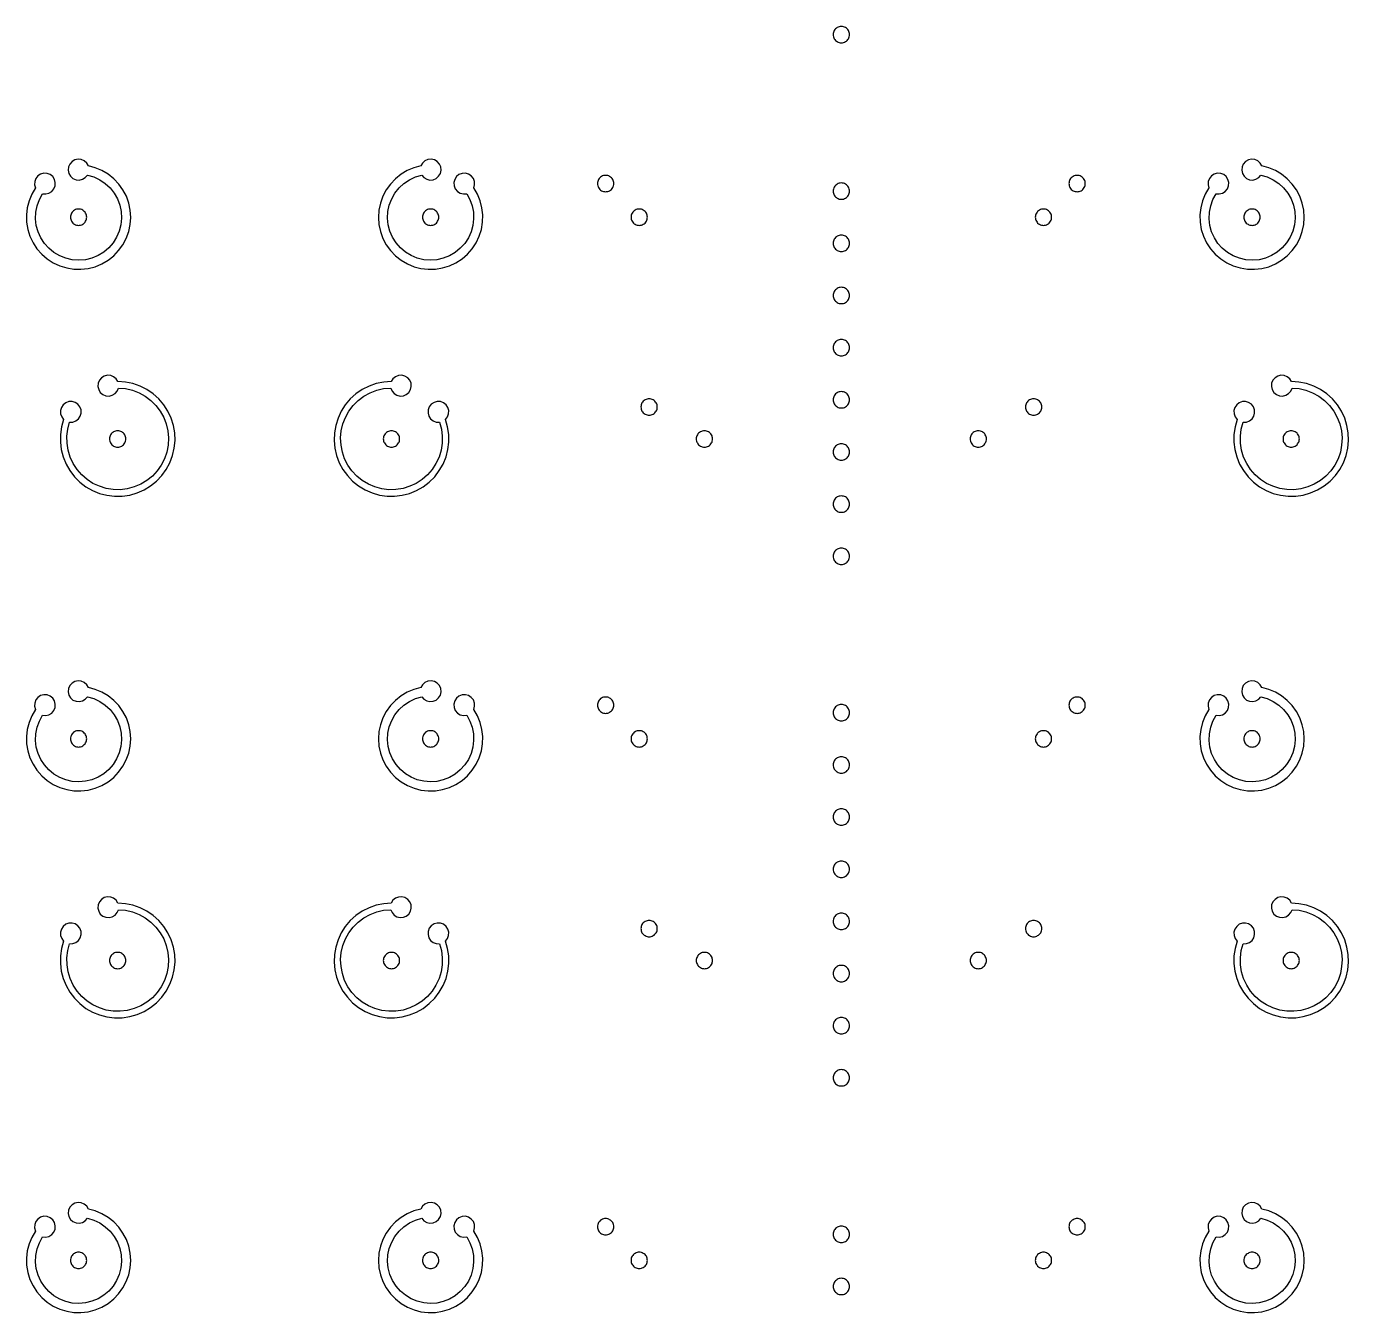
# Model space of a CAD drawing. Extents: x -100 to 100, y -100 to 100.
# Drawn here: x 41.02 to 53.16, y -25.39 to -13.58 of the extents above; entities that cross this region are included whole.
import ezdxf

# ---------------------------------------------------------------- set-up
doc = ezdxf.new("R2010")
doc.units = 0
doc.layers.add('L6', color=7, linetype='continuous')

# ---------------------------------------------------------------- blocks, each defined once
blk = doc.blocks.new('LDI_XFL94-0512-011_L6_B1')
at = {"layer": 'L6'}
for points in [[(41.166, -53.437), (41.196, -53.439), (41.225, -53.432), (41.251, -53.416), (41.27, -53.393), (41.281, -53.365), (41.283, -53.335), (41.276, -53.305), (41.26, -53.28), (41.236, -53.261), (41.208, -53.25), (41.178, -53.248), (41.149, -53.256), (41.124, -53.273), (41.105, -53.296), (41.094, -53.324), (41.093, -53.354), (41.101, -53.383), (41.067, -53.441), (41.042, -53.502), (41.026, -53.566), (41.018, -53.632), (41.02, -53.698), (41.031, -53.764), (41.051, -53.827), (41.079, -53.887), (41.115, -53.942), (41.159, -53.992), (41.209, -54.035), (41.264, -54.072), (41.324, -54.1), (41.388, -54.119), (41.453, -54.13), (41.519, -54.131), (41.585, -54.124), (41.649, -54.107), (41.71, -54.082), (41.768, -54.048), (41.82, -54.007), (41.865, -53.959), (41.904, -53.905), (41.935, -53.847), (41.958, -53.784), (41.971, -53.72), (41.976, -53.654), (41.972, -53.587), (41.958, -53.523), (41.936, -53.46), (41.905, -53.402), (41.866, -53.348), (41.821, -53.3), (41.769, -53.258), (41.712, -53.225), (41.651, -53.199), (41.587, -53.182), (41.572, -53.156), (41.55, -53.136), (41.522, -53.123), (41.492, -53.12), (41.463, -53.126), (41.437, -53.141), (41.416, -53.164), (41.404, -53.191), (41.401, -53.221), (41.408, -53.251), (41.423, -53.277), (41.446, -53.297), (41.474, -53.308), (41.504, -53.311), (41.533, -53.304), (41.559, -53.289), (41.578, -53.266), (41.637, -53.283), (41.692, -53.309), (41.742, -53.343), (41.787, -53.384), (41.825, -53.432), (41.855, -53.485), (41.876, -53.542), (41.889, -53.601), (41.892, -53.662), (41.886, -53.722), (41.871, -53.781), (41.847, -53.837), (41.814, -53.888), (41.774, -53.934), (41.728, -53.973), (41.676, -54.005), (41.62, -54.028), (41.561, -54.043), (41.5, -54.048), (41.439, -54.044), (41.38, -54.03), (41.324, -54.008), (41.271, -53.977), (41.224, -53.938), (41.183, -53.893), (41.15, -53.842), (41.125, -53.787), (41.109, -53.728), (41.102, -53.668), (41.104, -53.607), (41.116, -53.547), (41.137, -53.49), (41.166, -53.437)], [(44.649, -53.266), (44.669, -53.289), (44.695, -53.304), (44.724, -53.311), (44.754, -53.308), (44.782, -53.297), (44.804, -53.277), (44.82, -53.251), (44.826, -53.221), (44.823, -53.191), (44.811, -53.164), (44.791, -53.141), (44.765, -53.126), (44.735, -53.12), (44.705, -53.123), (44.678, -53.136), (44.656, -53.156), (44.641, -53.182), (44.577, -53.199), (44.516, -53.225), (44.459, -53.258), (44.407, -53.3), (44.361, -53.348), (44.323, -53.402), (44.292, -53.46), (44.27, -53.523), (44.256, -53.587), (44.251, -53.654), (44.256, -53.72), (44.27, -53.784), (44.293, -53.847), (44.323, -53.905), (44.362, -53.959), (44.408, -54.007), (44.46, -54.048), (44.517, -54.082), (44.578, -54.107), (44.642, -54.124), (44.708, -54.131), (44.774, -54.13), (44.84, -54.119), (44.903, -54.1), (44.963, -54.072), (45.019, -54.035), (45.069, -53.992), (45.112, -53.942), (45.149, -53.887), (45.177, -53.827), (45.197, -53.764), (45.207, -53.698), (45.209, -53.632), (45.202, -53.566), (45.185, -53.502), (45.16, -53.441), (45.127, -53.383), (45.135, -53.354), (45.133, -53.324), (45.123, -53.296), (45.104, -53.273), (45.079, -53.256), (45.05, -53.248), (45.019, -53.25), (44.991, -53.261), (44.968, -53.28), (44.952, -53.305), (44.944, -53.335), (44.946, -53.365), (44.957, -53.393), (44.977, -53.416), (45.002, -53.432), (45.032, -53.439), (45.062, -53.437), (45.091, -53.49), (45.111, -53.547), (45.123, -53.607), (45.125, -53.668), (45.118, -53.728), (45.102, -53.787), (45.077, -53.842), (45.044, -53.893), (45.003, -53.938), (44.956, -53.977), (44.904, -54.008), (44.847, -54.03), (44.788, -54.044), (44.728, -54.048), (44.667, -54.043), (44.608, -54.028), (44.552, -54.005), (44.5, -53.973), (44.453, -53.934), (44.413, -53.888), (44.381, -53.837), (44.357, -53.781), (44.342, -53.722), (44.335, -53.662), (44.339, -53.601), (44.351, -53.542), (44.373, -53.485), (44.403, -53.432), (44.441, -53.384), (44.485, -53.343), (44.536, -53.309), (44.591, -53.283), (44.649, -53.266)], [(51.944, -53.437), (51.974, -53.439), (52.004, -53.432), (52.029, -53.416), (52.049, -53.393), (52.06, -53.365), (52.062, -53.335), (52.054, -53.305), (52.038, -53.28), (52.015, -53.261), (51.987, -53.25), (51.956, -53.248), (51.927, -53.256), (51.902, -53.273), (51.883, -53.296), (51.873, -53.324), (51.871, -53.354), (51.879, -53.383), (51.846, -53.441), (51.821, -53.502), (51.804, -53.566), (51.797, -53.632), (51.799, -53.698), (51.809, -53.764), (51.829, -53.827), (51.857, -53.887), (51.894, -53.942), (51.937, -53.992), (51.987, -54.035), (52.043, -54.072), (52.103, -54.1), (52.166, -54.119), (52.232, -54.13), (52.298, -54.131), (52.364, -54.124), (52.428, -54.107), (52.489, -54.082), (52.546, -54.048), (52.598, -54.007), (52.644, -53.959), (52.683, -53.905), (52.713, -53.847), (52.736, -53.784), (52.75, -53.72), (52.754, -53.654), (52.75, -53.587), (52.736, -53.523), (52.714, -53.46), (52.683, -53.402), (52.645, -53.348), (52.599, -53.3), (52.547, -53.258), (52.49, -53.225), (52.429, -53.199), (52.365, -53.182), (52.35, -53.156), (52.328, -53.136), (52.301, -53.123), (52.271, -53.12), (52.241, -53.126), (52.215, -53.141), (52.195, -53.164), (52.183, -53.191), (52.18, -53.221), (52.186, -53.251), (52.202, -53.277), (52.224, -53.297), (52.252, -53.308), (52.282, -53.311), (52.311, -53.304), (52.337, -53.289), (52.357, -53.266), (52.415, -53.283), (52.47, -53.309), (52.521, -53.343), (52.565, -53.384), (52.603, -53.432), (52.633, -53.485), (52.655, -53.542), (52.667, -53.601), (52.671, -53.662), (52.664, -53.722), (52.649, -53.781), (52.625, -53.837), (52.593, -53.888), (52.553, -53.934), (52.506, -53.973), (52.454, -54.005), (52.398, -54.028), (52.339, -54.043), (52.278, -54.048), (52.218, -54.044), (52.159, -54.03), (52.102, -54.008), (52.05, -53.977), (52.002, -53.938), (51.962, -53.893), (51.929, -53.842), (51.904, -53.787), (51.888, -53.728), (51.881, -53.668), (51.883, -53.607), (51.895, -53.547), (51.915, -53.49), (51.944, -53.437)], [(46.338, -53.269), (46.328, -53.269), (46.318, -53.271), (46.309, -53.274), (46.3, -53.279), (46.292, -53.284), (46.285, -53.291), (46.278, -53.298), (46.273, -53.306), (46.268, -53.315), (46.265, -53.324), (46.263, -53.334), (46.263, -53.344), (46.263, -53.353), (46.265, -53.363), (46.268, -53.372), (46.273, -53.381), (46.278, -53.389), (46.285, -53.397), (46.292, -53.403), (46.3, -53.409), (46.309, -53.413), (46.318, -53.416), (46.328, -53.418), (46.338, -53.419), (46.347, -53.418), (46.357, -53.416), (46.366, -53.413), (46.375, -53.409), (46.383, -53.403), (46.391, -53.397), (46.397, -53.389), (46.403, -53.381), (46.407, -53.372), (46.41, -53.363), (46.412, -53.353), (46.413, -53.344), (46.412, -53.334), (46.41, -53.324), (46.407, -53.315), (46.403, -53.306), (46.397, -53.298), (46.391, -53.291), (46.383, -53.284), (46.375, -53.279), (46.366, -53.274), (46.357, -53.271), (46.347, -53.269), (46.338, -53.269)], [(50.668, -53.269), (50.659, -53.269), (50.649, -53.271), (50.64, -53.274), (50.631, -53.279), (50.623, -53.284), (50.615, -53.291), (50.609, -53.298), (50.603, -53.306), (50.599, -53.315), (50.596, -53.324), (50.594, -53.334), (50.593, -53.344), (50.594, -53.353), (50.596, -53.363), (50.599, -53.372), (50.603, -53.381), (50.609, -53.389), (50.615, -53.397), (50.623, -53.403), (50.631, -53.409), (50.64, -53.413), (50.649, -53.416), (50.659, -53.418), (50.668, -53.419), (50.678, -53.418), (50.688, -53.416), (50.697, -53.413), (50.706, -53.409), (50.714, -53.403), (50.721, -53.397), (50.728, -53.389), (50.733, -53.381), (50.738, -53.372), (50.741, -53.363), (50.743, -53.353), (50.743, -53.344), (50.743, -53.334), (50.741, -53.324), (50.738, -53.315), (50.733, -53.306), (50.728, -53.298), (50.721, -53.291), (50.714, -53.284), (50.706, -53.279), (50.697, -53.274), (50.688, -53.271), (50.678, -53.269), (50.668, -53.269)], [(48.503, -53.338), (48.493, -53.339), (48.484, -53.341), (48.474, -53.344), (48.465, -53.348), (48.457, -53.354), (48.45, -53.36), (48.443, -53.368), (48.438, -53.376), (48.434, -53.384), (48.431, -53.394), (48.429, -53.403), (48.428, -53.413), (48.429, -53.423), (48.431, -53.433), (48.434, -53.442), (48.438, -53.451), (48.443, -53.459), (48.45, -53.466), (48.457, -53.473), (48.465, -53.478), (48.474, -53.482), (48.484, -53.486), (48.493, -53.488), (48.503, -53.488), (48.513, -53.488), (48.522, -53.486), (48.532, -53.482), (48.54, -53.478), (48.549, -53.473), (48.556, -53.466), (48.562, -53.459), (48.568, -53.451), (48.572, -53.442), (48.575, -53.433), (48.577, -53.423), (48.578, -53.413), (48.577, -53.403), (48.575, -53.394), (48.572, -53.384), (48.568, -53.376), (48.562, -53.368), (48.556, -53.36), (48.549, -53.354), (48.54, -53.348), (48.532, -53.344), (48.522, -53.341), (48.513, -53.339), (48.503, -53.338)], [(41.497, -53.578), (41.487, -53.578), (41.478, -53.58), (41.468, -53.583), (41.46, -53.588), (41.451, -53.593), (41.444, -53.6), (41.438, -53.607), (41.432, -53.615), (41.428, -53.624), (41.425, -53.633), (41.423, -53.643), (41.422, -53.653), (41.423, -53.662), (41.425, -53.672), (41.428, -53.681), (41.432, -53.69), (41.438, -53.698), (41.444, -53.706), (41.451, -53.712), (41.46, -53.718), (41.468, -53.722), (41.478, -53.725), (41.487, -53.727), (41.497, -53.728), (41.507, -53.727), (41.516, -53.725), (41.526, -53.722), (41.535, -53.718), (41.543, -53.712), (41.55, -53.706), (41.557, -53.698), (41.562, -53.69), (41.566, -53.681), (41.569, -53.672), (41.571, -53.662), (41.572, -53.653), (41.571, -53.643), (41.569, -53.633), (41.566, -53.624), (41.562, -53.615), (41.557, -53.607), (41.55, -53.6), (41.543, -53.593), (41.535, -53.588), (41.526, -53.583), (41.516, -53.58), (41.507, -53.578), (41.497, -53.578)], [(44.731, -53.578), (44.721, -53.578), (44.711, -53.58), (44.702, -53.583), (44.693, -53.588), (44.685, -53.593), (44.678, -53.6), (44.671, -53.607), (44.666, -53.615), (44.661, -53.624), (44.658, -53.633), (44.656, -53.643), (44.656, -53.653), (44.656, -53.662), (44.658, -53.672), (44.661, -53.681), (44.666, -53.69), (44.671, -53.698), (44.678, -53.706), (44.685, -53.712), (44.693, -53.718), (44.702, -53.722), (44.711, -53.725), (44.721, -53.727), (44.731, -53.728), (44.74, -53.727), (44.75, -53.725), (44.759, -53.722), (44.768, -53.718), (44.776, -53.712), (44.784, -53.706), (44.79, -53.698), (44.795, -53.69), (44.8, -53.681), (44.803, -53.672), (44.805, -53.662), (44.806, -53.653), (44.805, -53.643), (44.803, -53.633), (44.8, -53.624), (44.795, -53.615), (44.79, -53.607), (44.784, -53.6), (44.776, -53.593), (44.768, -53.588), (44.759, -53.583), (44.75, -53.58), (44.74, -53.578), (44.731, -53.578)], [(46.647, -53.578), (46.637, -53.578), (46.627, -53.58), (46.618, -53.583), (46.609, -53.588), (46.601, -53.593), (46.594, -53.6), (46.587, -53.607), (46.582, -53.615), (46.577, -53.624), (46.574, -53.633), (46.572, -53.643), (46.572, -53.653), (46.572, -53.662), (46.574, -53.672), (46.577, -53.681), (46.582, -53.69), (46.587, -53.698), (46.594, -53.706), (46.601, -53.712), (46.609, -53.718), (46.618, -53.722), (46.627, -53.725), (46.637, -53.727), (46.647, -53.728), (46.656, -53.727), (46.666, -53.725), (46.675, -53.722), (46.684, -53.718), (46.692, -53.712), (46.7, -53.706), (46.706, -53.698), (46.712, -53.69), (46.716, -53.681), (46.719, -53.672), (46.721, -53.662), (46.722, -53.653), (46.721, -53.643), (46.719, -53.633), (46.716, -53.624), (46.712, -53.615), (46.706, -53.607), (46.7, -53.6), (46.692, -53.593), (46.684, -53.588), (46.675, -53.583), (46.666, -53.58), (46.656, -53.578), (46.647, -53.578)], [(50.359, -53.578), (50.349, -53.578), (50.34, -53.58), (50.331, -53.583), (50.322, -53.588), (50.314, -53.593), (50.306, -53.6), (50.3, -53.607), (50.294, -53.615), (50.29, -53.624), (50.287, -53.633), (50.285, -53.643), (50.284, -53.653), (50.285, -53.662), (50.287, -53.672), (50.29, -53.681), (50.294, -53.69), (50.3, -53.698), (50.306, -53.706), (50.314, -53.712), (50.322, -53.718), (50.331, -53.722), (50.34, -53.725), (50.349, -53.727), (50.359, -53.728), (50.369, -53.727), (50.379, -53.725), (50.388, -53.722), (50.397, -53.718), (50.405, -53.712), (50.412, -53.706), (50.419, -53.698), (50.424, -53.69), (50.429, -53.681), (50.432, -53.672), (50.434, -53.662), (50.434, -53.653), (50.434, -53.643), (50.432, -53.633), (50.429, -53.624), (50.424, -53.615), (50.419, -53.607), (50.412, -53.6), (50.405, -53.593), (50.397, -53.588), (50.388, -53.583), (50.379, -53.58), (50.369, -53.578), (50.359, -53.578)], [(52.275, -53.578), (52.266, -53.578), (52.256, -53.58), (52.247, -53.583), (52.238, -53.588), (52.23, -53.593), (52.222, -53.6), (52.216, -53.607), (52.21, -53.615), (52.206, -53.624), (52.203, -53.633), (52.201, -53.643), (52.2, -53.653), (52.201, -53.662), (52.203, -53.672), (52.206, -53.681), (52.21, -53.69), (52.216, -53.698), (52.222, -53.706), (52.23, -53.712), (52.238, -53.718), (52.247, -53.722), (52.256, -53.725), (52.266, -53.727), (52.275, -53.728), (52.285, -53.727), (52.295, -53.725), (52.304, -53.722), (52.313, -53.718), (52.321, -53.712), (52.328, -53.706), (52.335, -53.698), (52.34, -53.69), (52.345, -53.681), (52.348, -53.672), (52.35, -53.662), (52.35, -53.653), (52.35, -53.643), (52.348, -53.633), (52.345, -53.624), (52.34, -53.615), (52.335, -53.607), (52.328, -53.6), (52.321, -53.593), (52.313, -53.588), (52.304, -53.583), (52.295, -53.58), (52.285, -53.578), (52.275, -53.578)], [(48.503, -53.817), (48.493, -53.818), (48.484, -53.82), (48.474, -53.823), (48.465, -53.827), (48.457, -53.833), (48.45, -53.839), (48.443, -53.847), (48.438, -53.855), (48.434, -53.864), (48.431, -53.873), (48.429, -53.882), (48.428, -53.892), (48.429, -53.902), (48.431, -53.912), (48.434, -53.921), (48.438, -53.93), (48.443, -53.938), (48.45, -53.945), (48.457, -53.952), (48.465, -53.957), (48.474, -53.962), (48.484, -53.965), (48.493, -53.967), (48.503, -53.967), (48.513, -53.967), (48.522, -53.965), (48.532, -53.962), (48.54, -53.957), (48.549, -53.952), (48.556, -53.945), (48.562, -53.938), (48.568, -53.93), (48.572, -53.921), (48.575, -53.912), (48.577, -53.902), (48.578, -53.892), (48.577, -53.882), (48.575, -53.873), (48.572, -53.864), (48.568, -53.855), (48.562, -53.847), (48.556, -53.839), (48.549, -53.833), (48.54, -53.827), (48.532, -53.823), (48.522, -53.82), (48.513, -53.818), (48.503, -53.817)], [(48.503, -54.296), (48.493, -54.297), (48.484, -54.299), (48.474, -54.302), (48.465, -54.306), (48.457, -54.312), (48.45, -54.318), (48.443, -54.326), (48.438, -54.334), (48.434, -54.343), (48.431, -54.352), (48.429, -54.361), (48.428, -54.371), (48.429, -54.381), (48.431, -54.391), (48.434, -54.4), (48.438, -54.409), (48.443, -54.417), (48.45, -54.424), (48.457, -54.431), (48.465, -54.436), (48.474, -54.441), (48.484, -54.444), (48.493, -54.446), (48.503, -54.446), (48.513, -54.446), (48.522, -54.444), (48.532, -54.441), (48.54, -54.436), (48.549, -54.431), (48.556, -54.424), (48.562, -54.417), (48.568, -54.409), (48.572, -54.4), (48.575, -54.391), (48.577, -54.381), (48.578, -54.371), (48.577, -54.361), (48.575, -54.352), (48.572, -54.343), (48.568, -54.334), (48.562, -54.326), (48.556, -54.318), (48.549, -54.312), (48.54, -54.306), (48.532, -54.302), (48.522, -54.299), (48.513, -54.297), (48.503, -54.296)], [(48.503, -54.775), (48.493, -54.776), (48.484, -54.778), (48.474, -54.781), (48.465, -54.785), (48.457, -54.791), (48.45, -54.797), (48.443, -54.805), (48.438, -54.813), (48.434, -54.822), (48.431, -54.831), (48.429, -54.841), (48.428, -54.85), (48.429, -54.86), (48.431, -54.87), (48.434, -54.879), (48.438, -54.888), (48.443, -54.896), (48.45, -54.903), (48.457, -54.91), (48.465, -54.915), (48.474, -54.92), (48.484, -54.923), (48.493, -54.925), (48.503, -54.925), (48.513, -54.925), (48.522, -54.923), (48.532, -54.92), (48.54, -54.915), (48.549, -54.91), (48.556, -54.903), (48.562, -54.896), (48.568, -54.888), (48.572, -54.879), (48.575, -54.87), (48.577, -54.86), (48.578, -54.85), (48.577, -54.841), (48.575, -54.831), (48.572, -54.822), (48.568, -54.813), (48.562, -54.805), (48.556, -54.797), (48.549, -54.791), (48.54, -54.785), (48.532, -54.781), (48.522, -54.778), (48.513, -54.776), (48.503, -54.775)], [(41.415, -55.535), (41.445, -55.534), (41.473, -55.524), (41.496, -55.505), (41.513, -55.48), (41.521, -55.451), (41.52, -55.421), (41.509, -55.393), (41.491, -55.37), (41.466, -55.353), (41.437, -55.345), (41.407, -55.346), (41.379, -55.356), (41.356, -55.375), (41.339, -55.4), (41.331, -55.429), (41.332, -55.458), (41.342, -55.487), (41.36, -55.51), (41.341, -55.577), (41.331, -55.647), (41.33, -55.717), (41.338, -55.786), (41.356, -55.854), (41.382, -55.919), (41.417, -55.98), (41.46, -56.036), (41.509, -56.085), (41.565, -56.128), (41.626, -56.162), (41.69, -56.189), (41.758, -56.206), (41.828, -56.215), (41.898, -56.214), (41.967, -56.204), (42.034, -56.185), (42.099, -56.157), (42.159, -56.12), (42.213, -56.076), (42.261, -56.026), (42.302, -55.969), (42.336, -55.907), (42.36, -55.842), (42.376, -55.774), (42.383, -55.704), (42.38, -55.634), (42.368, -55.565), (42.348, -55.498), (42.318, -55.435), (42.28, -55.376), (42.235, -55.322), (42.183, -55.275), (42.125, -55.235), (42.063, -55.204), (41.997, -55.181), (41.928, -55.167), (41.858, -55.162), (41.842, -55.136), (41.819, -55.117), (41.792, -55.106), (41.762, -55.104), (41.733, -55.111), (41.707, -55.127), (41.688, -55.15), (41.677, -55.177), (41.675, -55.207), (41.682, -55.236), (41.697, -55.262), (41.72, -55.281), (41.748, -55.292), (41.778, -55.295), (41.807, -55.288), (41.832, -55.272), (41.852, -55.249), (41.863, -55.222), (41.928, -55.227), (41.992, -55.242), (42.053, -55.265), (42.11, -55.296), (42.162, -55.336), (42.208, -55.382), (42.248, -55.434), (42.279, -55.491), (42.303, -55.551), (42.318, -55.615), (42.323, -55.68), (42.32, -55.745), (42.308, -55.809), (42.286, -55.871), (42.257, -55.929), (42.219, -55.982), (42.175, -56.03), (42.124, -56.071), (42.068, -56.105), (42.008, -56.13), (41.945, -56.147), (41.88, -56.155), (41.815, -56.154), (41.751, -56.144), (41.688, -56.124), (41.629, -56.097), (41.575, -56.061), (41.526, -56.018), (41.483, -55.969), (41.447, -55.914), (41.42, -55.855), (41.401, -55.793), (41.391, -55.728), (41.39, -55.663), (41.398, -55.598), (41.415, -55.535)], [(44.364, -55.222), (44.376, -55.249), (44.395, -55.272), (44.421, -55.288), (44.45, -55.295), (44.48, -55.292), (44.507, -55.281), (44.53, -55.262), (44.546, -55.236), (44.553, -55.207), (44.551, -55.177), (44.54, -55.15), (44.52, -55.127), (44.495, -55.111), (44.466, -55.104), (44.436, -55.106), (44.408, -55.117), (44.385, -55.136), (44.369, -55.162), (44.3, -55.167), (44.231, -55.181), (44.165, -55.204), (44.102, -55.235), (44.045, -55.275), (43.993, -55.322), (43.947, -55.376), (43.91, -55.435), (43.88, -55.498), (43.859, -55.565), (43.847, -55.634), (43.845, -55.704), (43.851, -55.774), (43.867, -55.842), (43.892, -55.907), (43.925, -55.969), (43.966, -56.026), (44.014, -56.076), (44.069, -56.12), (44.129, -56.157), (44.193, -56.185), (44.26, -56.204), (44.33, -56.214), (44.4, -56.215), (44.469, -56.206), (44.537, -56.189), (44.602, -56.162), (44.663, -56.128), (44.718, -56.085), (44.768, -56.036), (44.81, -55.98), (44.845, -55.919), (44.872, -55.854), (44.889, -55.786), (44.897, -55.717), (44.897, -55.647), (44.886, -55.577), (44.867, -55.51), (44.885, -55.487), (44.896, -55.458), (44.897, -55.429), (44.889, -55.4), (44.872, -55.375), (44.848, -55.356), (44.82, -55.346), (44.79, -55.345), (44.762, -55.353), (44.737, -55.37), (44.718, -55.393), (44.708, -55.421), (44.707, -55.451), (44.715, -55.48), (44.731, -55.505), (44.755, -55.524), (44.783, -55.534), (44.812, -55.535), (44.83, -55.598), (44.838, -55.663), (44.837, -55.728), (44.827, -55.793), (44.808, -55.855), (44.78, -55.914), (44.745, -55.969), (44.702, -56.018), (44.653, -56.061), (44.598, -56.097), (44.539, -56.124), (44.477, -56.144), (44.412, -56.154), (44.347, -56.155), (44.282, -56.147), (44.219, -56.13), (44.159, -56.105), (44.103, -56.071), (44.053, -56.03), (44.008, -55.982), (43.971, -55.929), (43.941, -55.871), (43.92, -55.809), (43.908, -55.745), (43.904, -55.68), (43.91, -55.615), (43.925, -55.551), (43.948, -55.491), (43.98, -55.434), (44.019, -55.382), (44.066, -55.336), (44.118, -55.296), (44.175, -55.265), (44.236, -55.242), (44.299, -55.227), (44.364, -55.222)], [(52.194, -55.535), (52.223, -55.534), (52.251, -55.524), (52.275, -55.505), (52.291, -55.48), (52.299, -55.451), (52.298, -55.421), (52.288, -55.393), (52.269, -55.37), (52.244, -55.353), (52.216, -55.345), (52.186, -55.346), (52.158, -55.356), (52.134, -55.375), (52.117, -55.4), (52.109, -55.429), (52.11, -55.458), (52.121, -55.487), (52.139, -55.51), (52.12, -55.577), (52.109, -55.647), (52.109, -55.717), (52.117, -55.786), (52.134, -55.854), (52.161, -55.919), (52.196, -55.98), (52.238, -56.036), (52.288, -56.085), (52.343, -56.128), (52.404, -56.162), (52.469, -56.189), (52.537, -56.206), (52.606, -56.215), (52.676, -56.214), (52.746, -56.204), (52.813, -56.185), (52.877, -56.157), (52.937, -56.12), (52.992, -56.076), (53.04, -56.026), (53.081, -55.969), (53.114, -55.907), (53.139, -55.842), (53.155, -55.774), (53.161, -55.704), (53.159, -55.634), (53.147, -55.565), (53.126, -55.498), (53.096, -55.435), (53.059, -55.376), (53.013, -55.322), (52.961, -55.275), (52.904, -55.235), (52.841, -55.204), (52.775, -55.181), (52.706, -55.167), (52.637, -55.162), (52.621, -55.136), (52.598, -55.117), (52.57, -55.106), (52.54, -55.104), (52.511, -55.111), (52.486, -55.127), (52.466, -55.15), (52.455, -55.177), (52.453, -55.207), (52.46, -55.236), (52.476, -55.262), (52.499, -55.281), (52.526, -55.292), (52.556, -55.295), (52.585, -55.288), (52.611, -55.272), (52.63, -55.249), (52.642, -55.222), (52.707, -55.227), (52.77, -55.242), (52.831, -55.265), (52.888, -55.296), (52.94, -55.336), (52.987, -55.382), (53.026, -55.434), (53.058, -55.491), (53.081, -55.551), (53.096, -55.615), (53.102, -55.68), (53.098, -55.745), (53.086, -55.809), (53.065, -55.871), (53.035, -55.929), (52.998, -55.982), (52.953, -56.03), (52.903, -56.071), (52.847, -56.105), (52.787, -56.13), (52.724, -56.147), (52.659, -56.155), (52.594, -56.154), (52.529, -56.144), (52.467, -56.124), (52.408, -56.097), (52.353, -56.061), (52.304, -56.018), (52.261, -55.969), (52.226, -55.914), (52.198, -55.855), (52.179, -55.793), (52.169, -55.728), (52.168, -55.663), (52.176, -55.598), (52.194, -55.535)], [(46.737, -55.32), (46.728, -55.321), (46.718, -55.323), (46.709, -55.326), (46.7, -55.33), (46.692, -55.336), (46.684, -55.342), (46.678, -55.35), (46.672, -55.358), (46.668, -55.367), (46.665, -55.376), (46.663, -55.385), (46.662, -55.395), (46.663, -55.405), (46.665, -55.415), (46.668, -55.424), (46.672, -55.433), (46.678, -55.441), (46.684, -55.448), (46.692, -55.455), (46.7, -55.46), (46.709, -55.465), (46.718, -55.468), (46.728, -55.47), (46.737, -55.47), (46.747, -55.47), (46.757, -55.468), (46.766, -55.465), (46.775, -55.46), (46.783, -55.455), (46.79, -55.448), (46.797, -55.441), (46.802, -55.433), (46.807, -55.424), (46.81, -55.415), (46.812, -55.405), (46.812, -55.395), (46.812, -55.385), (46.81, -55.376), (46.807, -55.367), (46.802, -55.358), (46.797, -55.35), (46.79, -55.342), (46.783, -55.336), (46.775, -55.33), (46.766, -55.326), (46.757, -55.323), (46.747, -55.321), (46.737, -55.32)], [(48.503, -55.254), (48.493, -55.255), (48.484, -55.257), (48.474, -55.26), (48.465, -55.264), (48.457, -55.27), (48.45, -55.276), (48.443, -55.284), (48.438, -55.292), (48.434, -55.301), (48.431, -55.31), (48.429, -55.32), (48.428, -55.329), (48.429, -55.339), (48.431, -55.349), (48.434, -55.358), (48.438, -55.367), (48.443, -55.375), (48.45, -55.382), (48.457, -55.389), (48.465, -55.394), (48.474, -55.399), (48.484, -55.402), (48.493, -55.404), (48.503, -55.404), (48.513, -55.404), (48.522, -55.402), (48.532, -55.399), (48.54, -55.394), (48.549, -55.389), (48.556, -55.382), (48.562, -55.375), (48.568, -55.367), (48.572, -55.358), (48.575, -55.349), (48.577, -55.339), (48.578, -55.329), (48.577, -55.32), (48.575, -55.31), (48.572, -55.301), (48.568, -55.292), (48.562, -55.284), (48.556, -55.276), (48.549, -55.27), (48.54, -55.264), (48.532, -55.26), (48.522, -55.257), (48.513, -55.255), (48.503, -55.254)], [(50.269, -55.32), (50.259, -55.321), (50.249, -55.323), (50.24, -55.326), (50.231, -55.33), (50.223, -55.336), (50.216, -55.342), (50.209, -55.35), (50.204, -55.358), (50.199, -55.367), (50.196, -55.376), (50.194, -55.385), (50.194, -55.395), (50.194, -55.405), (50.196, -55.415), (50.199, -55.424), (50.204, -55.433), (50.209, -55.441), (50.216, -55.448), (50.223, -55.455), (50.231, -55.46), (50.24, -55.465), (50.249, -55.468), (50.259, -55.47), (50.269, -55.47), (50.278, -55.47), (50.288, -55.468), (50.297, -55.465), (50.306, -55.46), (50.314, -55.455), (50.322, -55.448), (50.328, -55.441), (50.334, -55.433), (50.338, -55.424), (50.341, -55.415), (50.343, -55.405), (50.344, -55.395), (50.343, -55.385), (50.341, -55.376), (50.338, -55.367), (50.334, -55.358), (50.328, -55.35), (50.322, -55.342), (50.314, -55.336), (50.306, -55.33), (50.297, -55.326), (50.288, -55.323), (50.278, -55.321), (50.269, -55.32)], [(41.856, -55.614), (41.846, -55.614), (41.837, -55.616), (41.828, -55.619), (41.819, -55.624), (41.811, -55.629), (41.803, -55.636), (41.797, -55.643), (41.791, -55.651), (41.787, -55.66), (41.784, -55.669), (41.782, -55.679), (41.781, -55.689), (41.782, -55.698), (41.784, -55.708), (41.787, -55.717), (41.791, -55.726), (41.797, -55.734), (41.803, -55.742), (41.811, -55.748), (41.819, -55.754), (41.828, -55.758), (41.837, -55.761), (41.846, -55.763), (41.856, -55.764), (41.866, -55.763), (41.876, -55.761), (41.885, -55.758), (41.894, -55.754), (41.902, -55.748), (41.909, -55.742), (41.916, -55.734), (41.921, -55.726), (41.926, -55.717), (41.929, -55.708), (41.931, -55.698), (41.931, -55.689), (41.931, -55.679), (41.929, -55.669), (41.926, -55.66), (41.921, -55.651), (41.916, -55.643), (41.909, -55.636), (41.902, -55.629), (41.894, -55.624), (41.885, -55.619), (41.876, -55.616), (41.866, -55.614), (41.856, -55.614)], [(44.371, -55.614), (44.361, -55.614), (44.352, -55.616), (44.343, -55.619), (44.334, -55.624), (44.326, -55.629), (44.318, -55.636), (44.312, -55.643), (44.306, -55.651), (44.302, -55.66), (44.299, -55.669), (44.297, -55.679), (44.296, -55.689), (44.297, -55.698), (44.299, -55.708), (44.302, -55.717), (44.306, -55.726), (44.312, -55.734), (44.318, -55.742), (44.326, -55.748), (44.334, -55.754), (44.343, -55.758), (44.352, -55.761), (44.361, -55.763), (44.371, -55.764), (44.381, -55.763), (44.391, -55.761), (44.4, -55.758), (44.409, -55.754), (44.417, -55.748), (44.424, -55.742), (44.431, -55.734), (44.436, -55.726), (44.441, -55.717), (44.444, -55.708), (44.446, -55.698), (44.446, -55.689), (44.446, -55.679), (44.444, -55.669), (44.441, -55.66), (44.436, -55.651), (44.431, -55.643), (44.424, -55.636), (44.417, -55.629), (44.409, -55.624), (44.4, -55.619), (44.391, -55.616), (44.381, -55.614), (44.371, -55.614)], [(47.246, -55.614), (47.236, -55.614), (47.226, -55.616), (47.217, -55.619), (47.208, -55.624), (47.2, -55.629), (47.192, -55.636), (47.186, -55.643), (47.181, -55.651), (47.176, -55.66), (47.173, -55.669), (47.171, -55.679), (47.171, -55.689), (47.171, -55.698), (47.173, -55.708), (47.176, -55.717), (47.181, -55.726), (47.186, -55.734), (47.192, -55.742), (47.2, -55.748), (47.208, -55.754), (47.217, -55.758), (47.226, -55.761), (47.236, -55.763), (47.246, -55.764), (47.255, -55.763), (47.265, -55.761), (47.274, -55.758), (47.283, -55.754), (47.291, -55.748), (47.299, -55.742), (47.305, -55.734), (47.31, -55.726), (47.315, -55.717), (47.318, -55.708), (47.32, -55.698), (47.321, -55.689), (47.32, -55.679), (47.318, -55.669), (47.315, -55.66), (47.31, -55.651), (47.305, -55.643), (47.299, -55.636), (47.291, -55.629), (47.283, -55.624), (47.274, -55.619), (47.265, -55.616), (47.255, -55.614), (47.246, -55.614)], [(49.76, -55.614), (49.751, -55.614), (49.741, -55.616), (49.732, -55.619), (49.723, -55.624), (49.715, -55.629), (49.707, -55.636), (49.701, -55.643), (49.696, -55.651), (49.691, -55.66), (49.688, -55.669), (49.686, -55.679), (49.685, -55.689), (49.686, -55.698), (49.688, -55.708), (49.691, -55.717), (49.696, -55.726), (49.701, -55.734), (49.707, -55.742), (49.715, -55.748), (49.723, -55.754), (49.732, -55.758), (49.741, -55.761), (49.751, -55.763), (49.76, -55.764), (49.77, -55.763), (49.78, -55.761), (49.789, -55.758), (49.798, -55.754), (49.806, -55.748), (49.814, -55.742), (49.82, -55.734), (49.825, -55.726), (49.83, -55.717), (49.833, -55.708), (49.835, -55.698), (49.835, -55.689), (49.835, -55.679), (49.833, -55.669), (49.83, -55.66), (49.825, -55.651), (49.82, -55.643), (49.814, -55.636), (49.806, -55.629), (49.798, -55.624), (49.789, -55.619), (49.78, -55.616), (49.77, -55.614), (49.76, -55.614)], [(52.635, -55.614), (52.625, -55.614), (52.615, -55.616), (52.606, -55.619), (52.597, -55.624), (52.589, -55.629), (52.582, -55.636), (52.575, -55.643), (52.57, -55.651), (52.565, -55.66), (52.562, -55.669), (52.56, -55.679), (52.56, -55.689), (52.56, -55.698), (52.562, -55.708), (52.565, -55.717), (52.57, -55.726), (52.575, -55.734), (52.582, -55.742), (52.589, -55.748), (52.597, -55.754), (52.606, -55.758), (52.615, -55.761), (52.625, -55.763), (52.635, -55.764), (52.645, -55.763), (52.654, -55.761), (52.663, -55.758), (52.672, -55.754), (52.68, -55.748), (52.688, -55.742), (52.694, -55.734), (52.7, -55.726), (52.704, -55.717), (52.707, -55.708), (52.709, -55.698), (52.71, -55.689), (52.709, -55.679), (52.707, -55.669), (52.704, -55.66), (52.7, -55.651), (52.694, -55.643), (52.688, -55.636), (52.68, -55.629), (52.672, -55.624), (52.663, -55.619), (52.654, -55.616), (52.645, -55.614), (52.635, -55.614)], [(48.503, -55.733), (48.493, -55.734), (48.484, -55.736), (48.474, -55.739), (48.465, -55.743), (48.457, -55.749), (48.45, -55.755), (48.443, -55.763), (48.438, -55.771), (48.434, -55.78), (48.431, -55.789), (48.429, -55.799), (48.428, -55.808), (48.429, -55.818), (48.431, -55.828), (48.434, -55.837), (48.438, -55.846), (48.443, -55.854), (48.45, -55.861), (48.457, -55.868), (48.465, -55.873), (48.474, -55.878), (48.484, -55.881), (48.493, -55.883), (48.503, -55.883), (48.513, -55.883), (48.522, -55.881), (48.532, -55.878), (48.54, -55.873), (48.549, -55.868), (48.556, -55.861), (48.562, -55.854), (48.568, -55.846), (48.572, -55.837), (48.575, -55.828), (48.577, -55.818), (48.578, -55.808), (48.577, -55.799), (48.575, -55.789), (48.572, -55.78), (48.568, -55.771), (48.562, -55.763), (48.556, -55.755), (48.549, -55.749), (48.54, -55.743), (48.532, -55.739), (48.522, -55.736), (48.513, -55.734), (48.503, -55.733)], [(48.503, -56.212), (48.493, -56.213), (48.484, -56.215), (48.474, -56.218), (48.465, -56.222), (48.457, -56.228), (48.45, -56.234), (48.443, -56.242), (48.438, -56.25), (48.434, -56.259), (48.431, -56.268), (48.429, -56.278), (48.428, -56.287), (48.429, -56.297), (48.431, -56.307), (48.434, -56.316), (48.438, -56.325), (48.443, -56.333), (48.45, -56.34), (48.457, -56.347), (48.465, -56.352), (48.474, -56.357), (48.484, -56.36), (48.493, -56.362), (48.503, -56.362), (48.513, -56.362), (48.522, -56.36), (48.532, -56.357), (48.54, -56.352), (48.549, -56.347), (48.556, -56.34), (48.562, -56.333), (48.568, -56.325), (48.572, -56.316), (48.575, -56.307), (48.577, -56.297), (48.578, -56.287), (48.577, -56.278), (48.575, -56.268), (48.572, -56.259), (48.568, -56.25), (48.562, -56.242), (48.556, -56.234), (48.549, -56.228), (48.54, -56.222), (48.532, -56.218), (48.522, -56.215), (48.513, -56.213), (48.503, -56.212)], [(48.503, -56.691), (48.493, -56.692), (48.484, -56.694), (48.474, -56.697), (48.465, -56.702), (48.457, -56.707), (48.45, -56.713), (48.443, -56.721), (48.438, -56.729), (48.434, -56.738), (48.431, -56.747), (48.429, -56.757), (48.428, -56.766), (48.429, -56.776), (48.431, -56.786), (48.434, -56.795), (48.438, -56.804), (48.443, -56.812), (48.45, -56.82), (48.457, -56.826), (48.465, -56.831), (48.474, -56.836), (48.484, -56.839), (48.493, -56.841), (48.503, -56.841), (48.513, -56.841), (48.522, -56.839), (48.532, -56.836), (48.54, -56.831), (48.549, -56.826), (48.556, -56.82), (48.562, -56.812), (48.568, -56.804), (48.572, -56.795), (48.575, -56.786), (48.577, -56.776), (48.578, -56.766), (48.577, -56.757), (48.575, -56.747), (48.572, -56.738), (48.568, -56.729), (48.562, -56.721), (48.556, -56.713), (48.549, -56.707), (48.54, -56.702), (48.532, -56.697), (48.522, -56.694), (48.513, -56.692), (48.503, -56.691)]]:
    blk.add_lwpolyline(points, close=True, dxfattribs=at)

msp = doc.modelspace()

# ---------------------------------------------------------------- block references
at = {"layer": 'L6'}
for p in [(0, 43.114), (0, 38.323), (0, 33.533), (0, 28.743)]:
    msp.add_blockref('LDI_XFL94-0512-011_L6_B1', p, dxfattribs=at)

doc.saveas('drawing.dxf')
